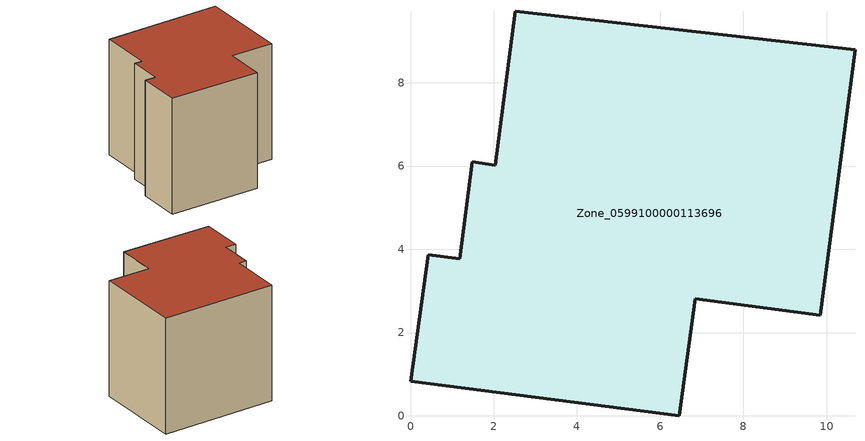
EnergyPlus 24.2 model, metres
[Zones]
Zone_0599100000113696
 floor ground (C_G): 6.84,2.81 6.45,0 0,0.83 0.42,3.87 1.18,3.77 1.48,6.1 2.03,6.02 2.52,9.72 10.68,8.79 9.84,2.42 z0
 wall outside (C_F): 2.03,6.02 1.48,6.1 1.18,3.77 0.42,3.87 0,0.83 6.45,0 6.84,2.81 9.84,2.42 10.68,8.79 2.52,9.72 2.03,6.02 z0:8.19
 roof outside (C_R): 10.68,8.79 2.52,9.72 2.03,6.02 1.48,6.1 1.18,3.77 0.42,3.87 0,0.83 6.45,0 6.84,2.81 9.84,2.42 z8.19
[BUILDING]
Pand.0599100000113696: North Axis=0; Terrain=City; Loads Convergence Tolerance Value=0.04; Temperature Convergence Tolerance Value=0.4; Solar Distribution=FullExterior; Maximum Number of Warmup Days=25; Minimum Number of Warmup Days=1
[Site:Location]
Rotterdam.The.Hague.AP_ZH_NLD Design_Conditions: Latitude=51.96; Longitude=4.45; Time Zone=1; Elevation=-4.5
[SITE:GROUNDTEMPERATURE:BUILDINGSURFACE]
18, 18, 18, 18, 18, 18, 18, 18, 18, 18, 18, 18
[MATERIAL] Thermal Absorptance=0.9; Solar Absorptance=0.7; Visible Absorptance=0.7
Name | Roughness | Thickness | Conductivity | Density | Specific Heat
G.TC.1946-1964 | MediumSmooth | 0.15 | 1 | 540 | 1210
F.TC.1946-1964 | Rough | 0.3 | 0.857143 | 1920 | 840
R.TC.1946-1964 | MediumRough | 0.2 | 0.235294 | 1500 | 1000
[CONSTRUCTION]
C_G: G.TC.1946-1964
C_F: F.TC.1946-1964
C_R: R.TC.1946-1964
[ZONE]
Zone_0599100000113696: Type=1; Multiplier=1; Ceiling Height=Autocalculate; Volume=Autocalculate; Floor Area=autocalculate; Part of Total Floor Area=Yes
[ZONEINFILTRATION:DESIGNFLOWRATE]
Infil_Zone_0599100000113696: Zone or ZoneList or Space or SpaceList=Zone_0599100000113696; Schedule=AlwaysOn; Design Flow Rate Calculation Method=Flow/Area; Flow Rate per Floor Area=0.003; Constant Term Coefficient=1; Temperature Term Coefficient=0; Velocity Term Coefficient=0; Velocity Squared Term Coefficient=0
[HVACTEMPLATE:ZONE:IDEALLOADSAIRSYSTEM]
Zone_0599100000113696: Maximum Heating Supply Air Temperature=50; Minimum Cooling Supply Air Temperature=13; Maximum Heating Supply Air Humidity Ratio=0.0156; Minimum Cooling Supply Air Humidity Ratio=0.0077; Heating Limit=NoLimit; Cooling Limit=NoLimit; Dehumidification Control Type=ConstantSensibleHeatRatio; Cooling Sensible Heat Ratio=0.7; Dehumidification Setpoint=60; Humidification Control Type=None; Humidification Setpoint=30; Outdoor Air Method=None; Outdoor Air Flow Rate per Person=0.00944; Outdoor Air Flow Rate per Zone Floor Area=0; Outdoor Air Flow Rate per Zone=0; Demand Controlled Ventilation Type=None; Outdoor Air Economizer Type=NoEconomizer; Heat Recovery Type=None; Sensible Heat Recovery Effectiveness=0.7; Latent Heat Recovery Effectiveness=0.65
[ZONECONTROL:THERMOSTAT]
ThermostatControl_Zone_0599100000113696: Zone or ZoneList=Zone_0599100000113696; Control Type Schedule=DualSetpointControlType; Control 1=Thermostat_Zone_0599100000113696; Temperature Difference Between Cutout And Setpoint=0
[THERMOSTATSETPOINT:DUALSETPOINT]
Thermostat_Zone_0599100000113696: Heating Setpoint Temperature Schedule=HeatingSetpoint_Zone_0599100000113696; Cooling Setpoint Temperature Schedule=CoolingSetpoint_Zone_0599100000113696
[SCHEDULE:COMPACT]
HeatingSetpoint_Zone_0599100000113696: Through: 12/31, For: AllDays, Until: 24:00, 21
CoolingSetpoint_Zone_0599100000113696: Through: 12/31, For: AllDays, Until: 24:00, 24
DualSetpointControlType: Through: 12/31, For: AllDays, Until: 24:00, 4
AlwaysOn: Through: 12/31, For: AllDays, Until: 24:00, 1
